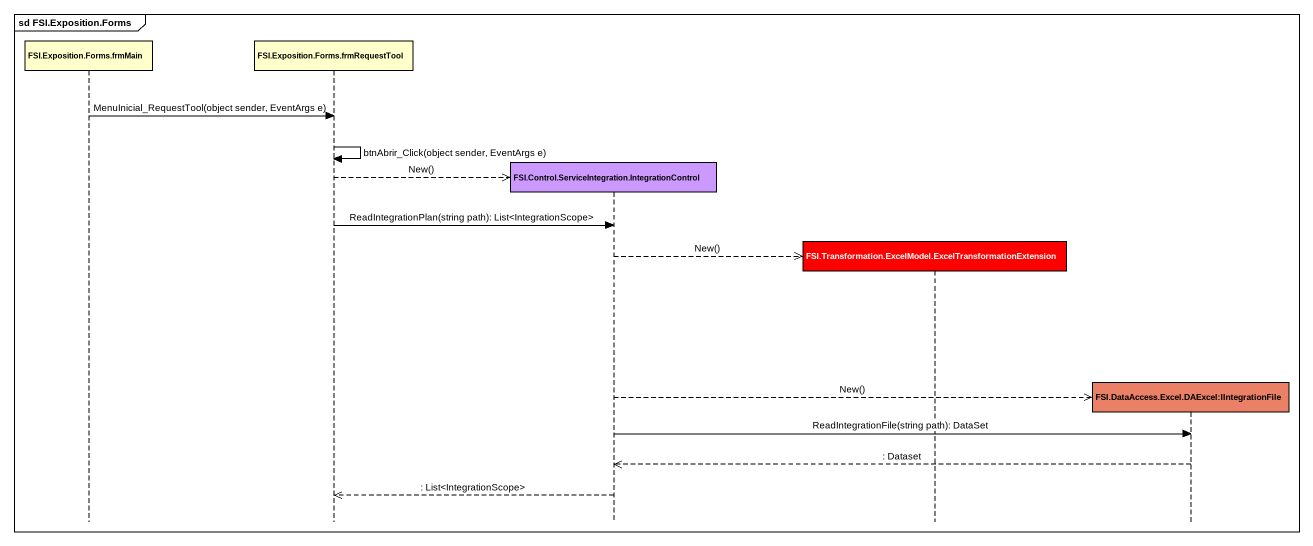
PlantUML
@startuml
mainframe sd FSI.Exposition.Forms
hide footbox
participant "FSI.Exposition.Forms.frmMain" as FSI_Exposition_Forms_frmMain
participant "FSI.Exposition.Forms.frmRequestTool" as FSI_Exposition_Forms
participant "FSI.Control.ServiceIntegration.IntegrationControl" as FSI_Control #CC99FF
participant "FSI.Transformation.ExcelModel.ExcelTransformationExtension" as FSI_Transformation #FF0000
participant "FSI.DataAccess.Excel.DAExcel:IIntegrationFile" as FSI_DataAccess_Excel #EA8066

FSI_Exposition_Forms_frmMain -> FSI_Exposition_Forms : MenuInicial_RequestTool(object sender, EventArgs e)
FSI_Exposition_Forms -> FSI_Exposition_Forms : btnAbrir_Click(object sender, EventArgs e)
FSI_Exposition_Forms -->> FSI_Control ** : New()
FSI_Exposition_Forms -> FSI_Control : ReadIntegrationPlan(string path): List<IntegrationScope>
FSI_Control -->> FSI_Transformation ** : New()
FSI_Control -->> FSI_DataAccess_Excel ** : New()
FSI_Control -> FSI_DataAccess_Excel : ReadIntegrationFile(string path): DataSet
FSI_DataAccess_Excel -->> FSI_Control : : Dataset
FSI_Control -->> FSI_Exposition_Forms : : List<IntegrationScope>
@enduml
